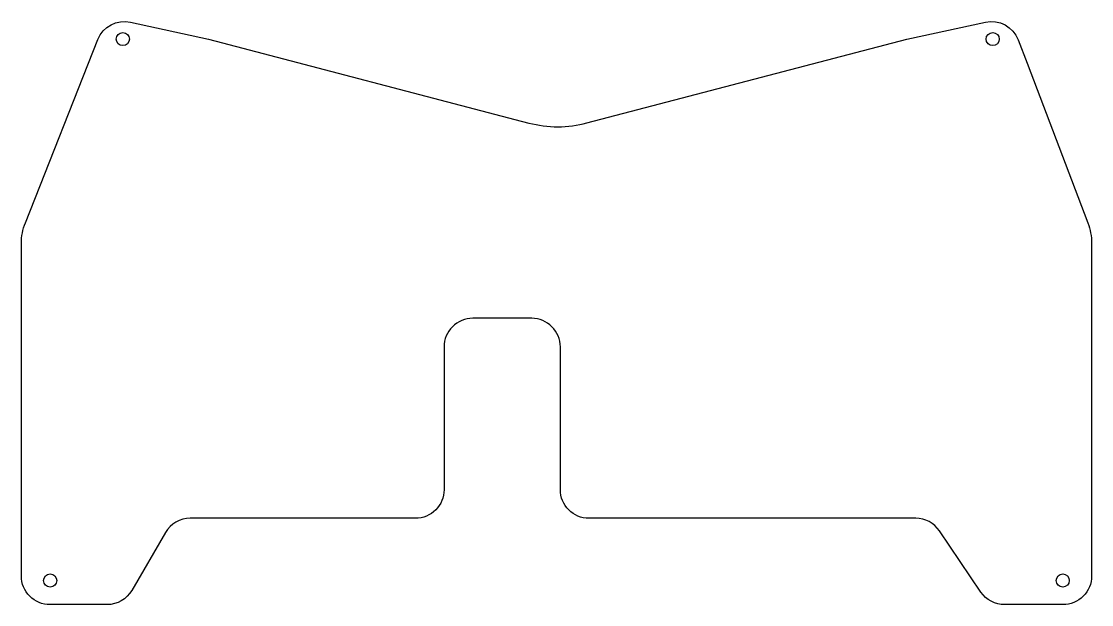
# Model space of a CAD drawing. Header units: millimetres. Extents: x 2 to 189, y -96 to 7.
import ezdxf

# ---------------------------------------------------------------- set-up
doc = ezdxf.new("R2010")
doc.units = ezdxf.units.MM
doc.layers.get('0').update_dxf_attribs({"linetype": 'CONTINUOUS'})

msp = doc.modelspace()

# ---------------------------------------------------------------- linework, layer by layer
msp.add_lwpolyline([(1.78, -90.53), (1.78, -32.36, -0.094367), (2.48, -28.68), (15.16, 3.39, -0.367895), (20.88, 6.43), (34.51, 3.45), (90.51, -11.24, 0.12895), (100.66, -11.23), (156.62, 3.45), (170.34, 6.42, -0.370888), (176.07, 3.31), (177.62, -0.78), (188.26, -28.73, -0.091144), (188.91, -32.29), (188.91, -90.53, -0.414214), (183.91, -95.53), (173.71, -95.53, -0.248615), (169.57, -93.34), (162.3, -82.62, 0.248615), (158.16, -80.42), (101.02, -80.42, -0.414214), (96.02, -75.42), (96.02, -50.42, 0.414214), (91.02, -45.42), (80.69, -45.42, 0.414214), (75.69, -50.42), (75.69, -75.42, -0.414214), (70.69, -80.42), (31.3, -80.42, 0.267047), (26.98, -82.91), (21.08, -93.04, -0.267047), (16.76, -95.53), (6.78, -95.53, -0.414214)], format="xyb", close=True)
for centre in [(19.51, 3.45), (171.62, 3.45), (6.82, -91.32), (183.87, -91.32)]:
    msp.add_circle(centre, 1.15)

doc.saveas('drawing.dxf')
